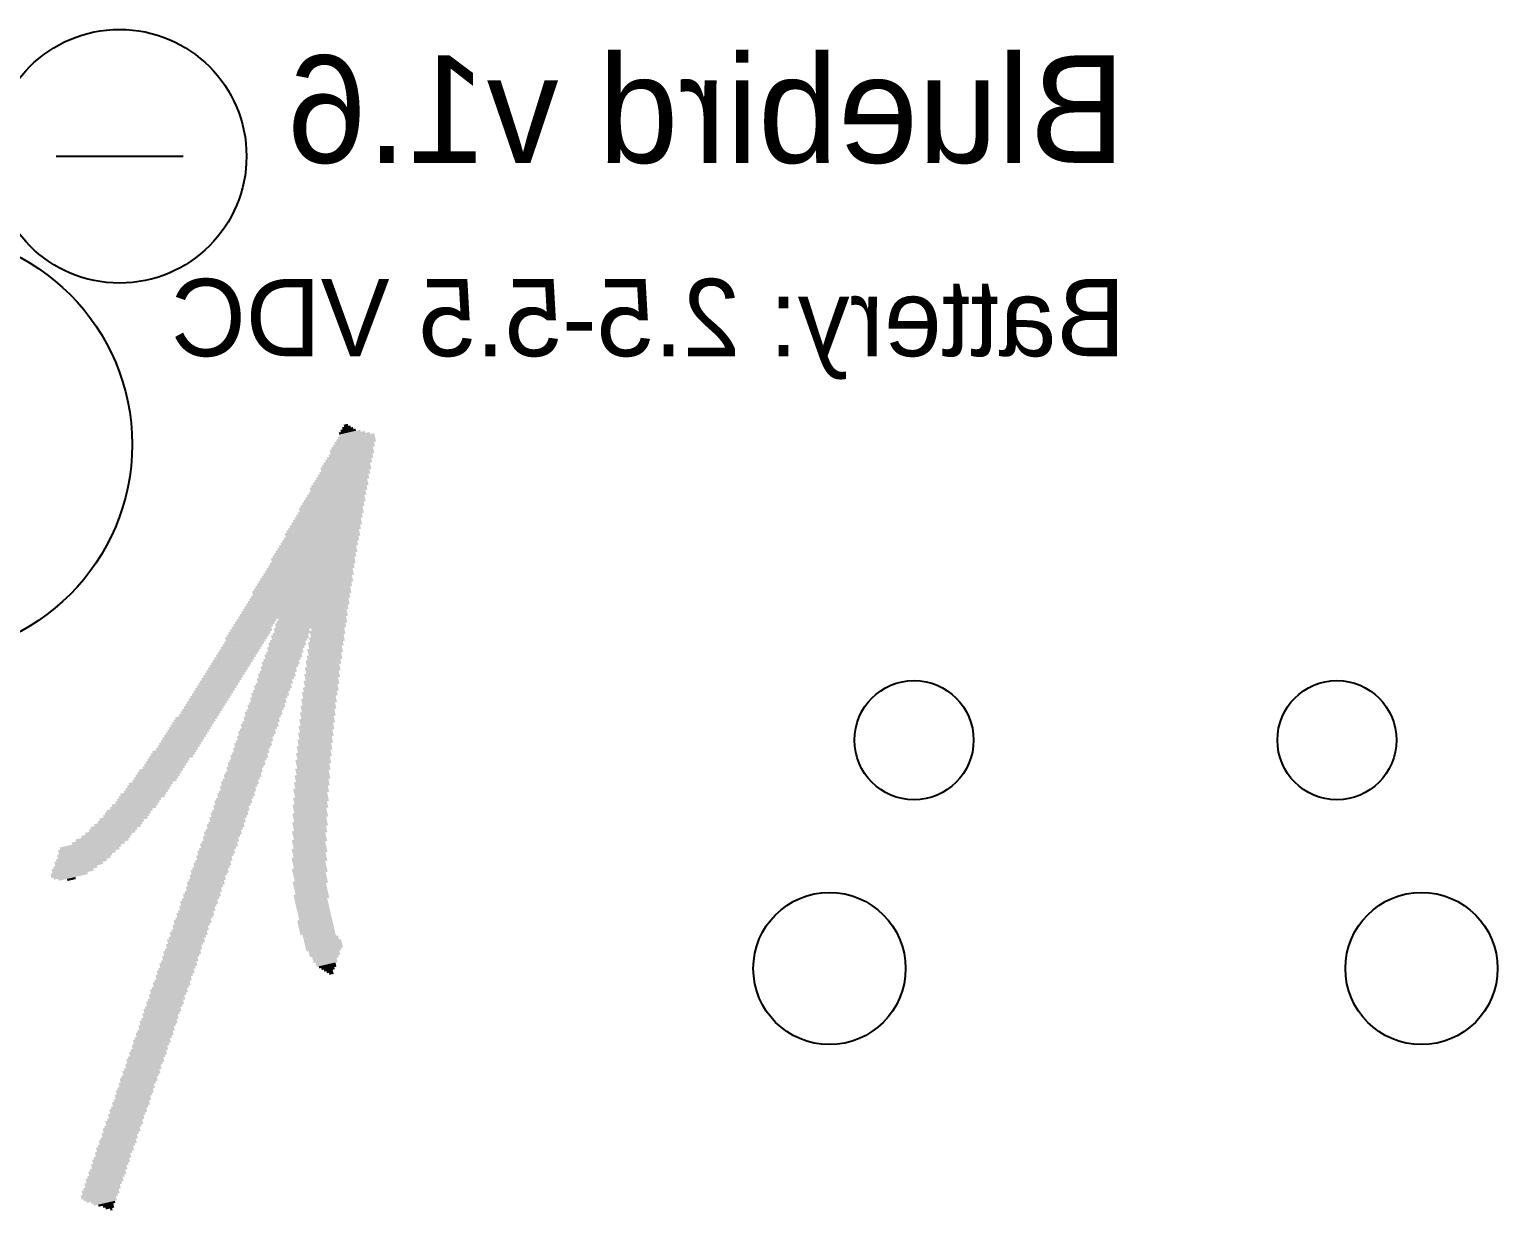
# Model space of a CAD drawing. Extents: x -28.5 to 28.5, y -1.2 to 59.4.
# Drawn here: x -12.96 to 4.4, y -1.21 to 12.75 of the extents above; entities that cross this region are included whole.
import ezdxf

# ---------------------------------------------------------------- set-up
doc = ezdxf.new("R2010")
doc.units = 0
doc.layers.add('17', color=110, linetype='CONTINUOUS')
doc.layers.add('22', color=253, linetype='CONTINUOUS')

# ---------------------------------------------------------------- blocks, each defined once
blk = doc.blocks.new('RECT')
blk.add_solid([(-0.5, -0.5), (0.5, -0.5), (-0.5, 0.5), (0.5, 0.5)])
blk = doc.blocks.new('ROUNDP')
blk.add_circle((0, 0), 0.5)

msp = doc.modelspace()

# ---------------------------------------------------------------- linework, layer by layer
at = {"layer": '22'}
msp.add_line((-12.642, 11.254), (-11.142, 11.254), dxfattribs=at)
msp.add_circle((-11.892, 11.254), 1.5, dxfattribs=at)

# ---------------------------------------------------------------- block references
at = {"layer": '17', "xscale": 5.016, "yscale": 5.016, "rotation": 54}
msp.add_blockref('ROUNDP', (-14.252, 7.8459), dxfattribs=at)
msp.add_blockref('ROUNDP', (-14.252, 7.8459), dxfattribs=at)
at = {"layer": '17'}
for p, xscale, yscale in [((-2.5, 4.351), 1.408, 1.408), ((-2.5, 4.351), 1.408, 1.408), ((2.5, 4.351), 1.408, 1.408), ((2.5, 4.351), 1.408, 1.408), ((-3.5, 1.651), 1.8, 1.8), ((-3.5, 1.651), 1.8, 1.8), ((3.5, 1.651), 1.8, 1.8), ((3.5, 1.651), 1.8, 1.8)]:
    msp.add_blockref('ROUNDP', p, dxfattribs=dict(at, xscale=xscale, yscale=yscale))
at = {"layer": '22', "yscale": 0.0254, "rotation": 193}
for p, xscale in [((-9.1325, 7.9358), 0.4064), ((-9.1506, 7.9577), 0.3302), ((-9.1991, 7.9986), 0.2032), ((-9.1687, 7.9796), 0.254), ((-9.2048, 8.0234), 0.1524), ((-9.2105, 8.0481), 0.1016), ((-9.2163, 8.0729), 0.0508), ((-9.1667, 7.7454), 0.5588), ((-9.1477, 7.7759), 0.5588), ((-9.1344, 7.8311), 0.5588), ((-9.141, 7.8035), 0.5334), ((-9.1277, 7.8587), 0.5334), ((-9.1211, 7.8863), 0.508), ((-9.1144, 7.9139), 0.4826), ((-9.2191, 7.5769), 0.635), ((-9.2057, 7.6322), 0.635), ((-9.2124, 7.6046), 0.6096), ((-9.1991, 7.6598), 0.6096), ((-9.18, 7.6902), 0.6096), ((-9.1734, 7.7178), 0.5842), ((-9.2962, 7.4027), 0.7112), ((-9.2904, 7.378), 0.7112), ((-9.2771, 7.4332), 0.7112), ((-9.2705, 7.4608), 0.6858), ((-9.2514, 7.4913), 0.6858), ((-9.2448, 7.5189), 0.6604), ((-9.2381, 7.5465), 0.635), ((-9.3675, 7.2038), 0.7874), ((-9.3485, 7.2342), 0.7874), ((-9.3418, 7.2619), 0.762), ((-9.3228, 7.2923), 0.762), ((-9.3161, 7.3199), 0.7366), ((-9.3095, 7.3475), 0.7112), ((-9.4199, 7.0353), 0.8636), ((-9.4132, 7.0629), 0.8382), ((-9.3942, 7.0934), 0.8382), ((-9.3875, 7.121), 0.8128), ((-9.3742, 7.1762), 0.8128), ((-9.3808, 7.1486), 0.7874), ((-9.4912, 6.8363), 0.9398), ((-9.4779, 6.8916), 0.9398), ((-9.4846, 6.8639), 0.9144), ((-9.4713, 6.9192), 0.9144), ((-9.4522, 6.9496), 0.9144), ((-9.4456, 6.9772), 0.889), ((-9.4389, 7.0048), 0.8636), ((-9.556, 6.665), 1.0414), ((-9.5493, 6.6926), 1.016), ((-9.5426, 6.7202), 0.9906), ((-9.5236, 6.7507), 0.9906), ((-9.5169, 6.7783), 0.9652), ((-9.4979, 6.8087), 0.9652), ((-9.6273, 6.466), 1.1176), ((-9.6207, 6.4936), 1.0922), ((-9.614, 6.5212), 1.0668), ((-9.595, 6.5517), 1.0668), ((-9.5817, 6.6069), 1.0668), ((-9.5883, 6.5793), 1.0414), ((-9.575, 6.6345), 1.0414), ((-9.7044, 6.2918), 1.1938), ((-9.6854, 6.3223), 1.1938), ((-9.6787, 6.3499), 1.1684), ((-9.6721, 6.3775), 1.143), ((-9.653, 6.408), 1.143), ((-9.6464, 6.4356), 1.1176), ((-9.7634, 6.0957), 1.2954), ((-9.7568, 6.1233), 1.27), ((-9.7501, 6.1509), 1.2446), ((-9.7311, 6.1814), 1.2446), ((-9.7301, 6.2338), 1.2192), ((-9.7244, 6.209), 1.2192), ((-9.7111, 6.2642), 1.2192), ((-9.8405, 5.9215), 1.3716), ((-9.8215, 5.952), 1.3716), ((-9.8148, 5.9796), 1.3462), ((-9.8082, 6.0072), 1.3208), ((-9.7891, 6.0377), 1.3208), ((-9.7825, 6.0653), 1.2954), ((-9.8729, 5.8358), 1.4224), ((-9.8662, 5.8635), 1.397), ((-9.8472, 5.8939), 1.397), ((-9.6206, 5.8159), 0.889), ((-9.6139, 5.8435), 0.8636), ((-9.5949, 5.8739), 0.8636), ((-10.3317, 5.6778), 0.5588), ((-10.3126, 5.7083), 0.5588), ((-9.6672, 5.6226), 0.9144), ((-9.6539, 5.6779), 0.9144), ((-9.6473, 5.7055), 0.889), ((-9.6339, 5.7607), 0.889), ((-9.6282, 5.7359), 0.889), ((-9.6273, 5.7883), 0.8636), ((-9.4131, 5.7074), 0.4318), ((-10.4211, 5.5007), 0.5588), ((-10.4021, 5.5312), 0.5588), ((-10.3831, 5.5617), 0.5588), ((-10.3697, 5.6169), 0.5588), ((-10.364, 5.5921), 0.5588), ((-10.3507, 5.6473), 0.5588), ((-9.91, 5.4884), 0.4826), ((-9.8966, 5.5436), 0.4826), ((-9.8909, 5.5189), 0.4826), ((-9.8709, 5.6017), 0.4572), ((-9.453, 5.5418), 0.4318), ((-9.4473, 5.517), 0.4318), ((-9.4397, 5.597), 0.4318), ((-9.434, 5.5722), 0.4318), ((-9.4264, 5.6522), 0.4318), ((-9.4331, 5.6246), 0.4064), ((-10.5353, 5.3179), 0.5588), ((-10.5163, 5.3484), 0.5588), ((-10.4973, 5.3789), 0.5588), ((-10.4782, 5.4093), 0.5588), ((-10.4592, 5.4398), 0.5588), ((-10.4402, 5.4703), 0.5588), ((-9.9747, 5.3171), 0.4826), ((-9.9556, 5.3475), 0.4826), ((-9.9423, 5.4027), 0.4826), ((-9.949, 5.3751), 0.4572), ((-9.9233, 5.4332), 0.4826), ((-9.9166, 5.4608), 0.4572), ((-9.4816, 5.3266), 0.4318), ((-9.4683, 5.3818), 0.4318), ((-9.4625, 5.3571), 0.4318), ((-9.4607, 5.4618), 0.4318), ((-9.4549, 5.437), 0.4318), ((-9.4616, 5.4094), 0.4064), ((-9.4416, 5.4923), 0.4318), ((-10.6495, 5.1352), 0.5588), ((-10.6305, 5.1656), 0.5588), ((-10.6115, 5.1961), 0.5588), ((-10.5924, 5.2266), 0.5588), ((-10.5734, 5.257), 0.5588), ((-10.5544, 5.2875), 0.5588), ((-10.0203, 5.1762), 0.4826), ((-10.027, 5.1486), 0.4572), ((-10.0013, 5.2066), 0.4826), ((-9.988, 5.2618), 0.4826), ((-9.9947, 5.2342), 0.4572), ((-9.969, 5.2923), 0.4826), ((-9.4968, 5.1667), 0.4318), ((-9.4892, 5.2467), 0.4318), ((-9.4835, 5.2219), 0.4318), ((-9.4901, 5.1943), 0.4064), ((-9.4759, 5.3019), 0.4318), ((-9.4702, 5.2771), 0.4318), ((-10.7447, 4.9829), 0.5588), ((-10.7257, 5.0133), 0.5588), ((-10.7067, 5.0438), 0.5588), ((-10.6876, 5.0742), 0.5588), ((-10.6686, 5.1047), 0.5588), ((-10.0793, 4.9801), 0.4826), ((-10.066, 5.0353), 0.4826), ((-10.0727, 5.0077), 0.4572), ((-10.047, 5.0657), 0.4826), ((-10.0337, 5.121), 0.4826), ((-10.0403, 5.0933), 0.4572), ((-9.512, 5.0068), 0.4318), ((-9.5063, 4.982), 0.4318), ((-9.5044, 5.0867), 0.4318), ((-9.4987, 5.062), 0.4318), ((-9.5054, 5.0344), 0.4064), ((-9.4911, 5.1419), 0.4318), ((-9.4977, 5.1143), 0.4064), ((-10.8589, 4.8001), 0.5588), ((-10.8399, 4.8305), 0.5588), ((-10.8209, 4.861), 0.5588), ((-10.8018, 4.8915), 0.5588), ((-10.7828, 4.9219), 0.5588), ((-10.7638, 4.9524), 0.5588), ((-10.1441, 4.8087), 0.4826), ((-10.125, 4.8392), 0.4826), ((-10.1117, 4.8944), 0.4826), ((-10.1184, 4.8668), 0.4572), ((-10.0984, 4.9496), 0.4826), ((-10.0927, 4.9249), 0.4826), ((-9.5329, 4.8716), 0.4318), ((-9.5272, 4.8469), 0.4318), ((-9.5253, 4.9516), 0.4318), ((-9.5339, 4.8192), 0.4064), ((-9.5196, 4.9268), 0.4318), ((-9.5139, 4.9021), 0.4318), ((-10.9855, 4.6145), 0.5842), ((-10.9665, 4.6449), 0.5842), ((-10.9475, 4.6754), 0.5842), ((-10.916, 4.7087), 0.5588), ((-10.897, 4.7392), 0.5588), ((-10.878, 4.7696), 0.5588), ((-10.1897, 4.6678), 0.4826), ((-10.1964, 4.6402), 0.4572), ((-10.1764, 4.723), 0.4826), ((-10.1707, 4.6983), 0.4826), ((-10.1574, 4.7535), 0.4826), ((-10.1507, 4.7811), 0.4572), ((-9.5558, 4.6317), 0.4318), ((-9.5482, 4.7117), 0.4318), ((-9.5424, 4.6869), 0.4318), ((-9.5405, 4.7916), 0.4318), ((-9.5491, 4.6593), 0.4064), ((-9.5348, 4.7669), 0.4318), ((-9.5415, 4.7393), 0.4064), ((-11.0807, 4.4621), 0.5842), ((-11.0617, 4.4926), 0.5842), ((-11.0426, 4.5231), 0.5842), ((-11.0236, 4.5535), 0.5842), ((-11.0046, 4.584), 0.5842), ((-10.2545, 4.4965), 0.4826), ((-10.2487, 4.4717), 0.4826), ((-10.2354, 4.5269), 0.4826), ((-10.2221, 4.5822), 0.4826), ((-10.2288, 4.5545), 0.4572), ((-10.2031, 4.6126), 0.4826), ((-9.571, 4.4718), 0.4318), ((-9.5634, 4.5518), 0.4318), ((-9.5577, 4.527), 0.4318), ((-9.5643, 4.4994), 0.4064), ((-9.5501, 4.607), 0.4318), ((-9.5567, 4.5794), 0.4064), ((-11.2073, 4.2765), 0.6096), ((-11.1759, 4.3098), 0.5842), ((-11.1568, 4.3403), 0.5842), ((-11.1378, 4.3707), 0.5842), ((-11.1188, 4.4012), 0.5842), ((-11.0997, 4.4317), 0.5842), ((-10.3135, 4.3004), 0.4826), ((-10.3001, 4.3556), 0.4826), ((-10.3068, 4.328), 0.4572), ((-10.2811, 4.3861), 0.4826), ((-10.2678, 4.4413), 0.4826), ((-10.2744, 4.4137), 0.4572), ((-9.5862, 4.3119), 0.4318), ((-9.5805, 4.2871), 0.4318), ((-9.5786, 4.3918), 0.4318), ((-9.5729, 4.3671), 0.4318), ((-9.5795, 4.3395), 0.4064), ((-9.5653, 4.447), 0.4318), ((-9.5719, 4.4194), 0.4064), ((-11.3215, 4.0937), 0.6096), ((-11.3025, 4.1242), 0.6096), ((-11.2834, 4.1547), 0.6096), ((-11.2644, 4.1851), 0.6096), ((-11.2454, 4.2156), 0.6096), ((-11.2263, 4.246), 0.6096), ((-10.3782, 4.129), 0.4826), ((-10.3725, 4.1043), 0.4826), ((-10.3591, 4.1595), 0.4826), ((-10.3458, 4.2147), 0.4826), ((-10.3525, 4.1871), 0.4572), ((-10.3268, 4.2452), 0.4826), ((-10.3201, 4.2728), 0.4572), ((-9.6014, 4.152), 0.4318), ((-9.5957, 4.1272), 0.4318), ((-9.5938, 4.2319), 0.4318), ((-9.5881, 4.2072), 0.4318), ((-9.5948, 4.1796), 0.4064), ((-9.5871, 4.2595), 0.4064), ((-11.4414, 3.9357), 0.6096), ((-11.4224, 3.9662), 0.6096), ((-11.4034, 3.9966), 0.6096), ((-11.3843, 4.0271), 0.6096), ((-11.3653, 4.0575), 0.6096), ((-10.4372, 3.9329), 0.4826), ((-10.4238, 3.9882), 0.4826), ((-10.4305, 3.9605), 0.4572), ((-10.4048, 4.0186), 0.4826), ((-10.3915, 4.0738), 0.4826), ((-10.3982, 4.0462), 0.4572), ((-9.6109, 3.9673), 0.4318), ((-9.6176, 3.9397), 0.4064), ((-9.6033, 4.0472), 0.4318), ((-9.61, 4.0196), 0.4064), ((-9.6043, 3.9949), 0.4064), ((-9.6024, 4.0996), 0.4064), ((-9.5966, 4.0749), 0.4064), ((-11.5928, 3.7444), 0.635), ((-11.5737, 3.7748), 0.635), ((-11.5299, 3.811), 0.635), ((-11.5109, 3.8415), 0.635), ((-11.4919, 3.8719), 0.635), ((-11.4728, 3.9024), 0.635), ((-10.5019, 3.7616), 0.4826), ((-10.4828, 3.7921), 0.4826), ((-10.4695, 3.8473), 0.4826), ((-10.4762, 3.8197), 0.4572), ((-10.4562, 3.9025), 0.4826), ((-10.4505, 3.8777), 0.4826), ((-9.6261, 3.8074), 0.4318), ((-9.6204, 3.7826), 0.4318), ((-9.6185, 3.8873), 0.4318), ((-9.6128, 3.8626), 0.4318), ((-9.6195, 3.835), 0.4064), ((-9.6119, 3.9149), 0.4064), ((-11.7251, 3.5835), 0.6604), ((-11.6813, 3.6196), 0.6604), ((-11.6622, 3.6501), 0.6604), ((-11.6308, 3.6834), 0.635), ((-11.6118, 3.7139), 0.635), ((-10.5476, 3.6207), 0.4826), ((-10.5542, 3.5931), 0.4572), ((-10.5342, 3.6759), 0.4826), ((-10.5285, 3.6512), 0.4826), ((-10.5152, 3.7064), 0.4826), ((-10.5085, 3.734), 0.4572), ((-9.6356, 3.6227), 0.4318), ((-9.6299, 3.5979), 0.4318), ((-9.628, 3.7027), 0.4318), ((-9.6347, 3.675), 0.4064), ((-9.629, 3.6503), 0.4064), ((-9.6271, 3.755), 0.4064), ((-9.6214, 3.7303), 0.4064), ((-11.8888, 3.3893), 0.7112), ((-11.8574, 3.4226), 0.6858), ((-11.8259, 3.4559), 0.6604), ((-11.7945, 3.4892), 0.6858), ((-11.7631, 3.5225), 0.6604), ((-11.7441, 3.553), 0.6604), ((-10.6066, 3.4246), 0.4826), ((-10.5932, 3.4798), 0.4826), ((-10.5999, 3.4522), 0.4572), ((-10.5799, 3.535), 0.4826), ((-10.5866, 3.5074), 0.4572), ((-10.5609, 3.5655), 0.4826), ((-9.6394, 3.4133), 0.4318), ((-9.6375, 3.518), 0.4318), ((-9.6442, 3.4904), 0.4064), ((-9.6385, 3.4656), 0.4064), ((-9.6366, 3.5703), 0.4064), ((-9.6328, 3.4409), 0.4064), ((-9.6309, 3.5456), 0.4064), ((-12.0706, 3.2169), 0.7874), ((-12.0268, 3.2531), 0.7874), ((-11.983, 3.2893), 0.7366), ((-11.9516, 3.3226), 0.7112), ((-11.9078, 3.3588), 0.7112), ((-10.6713, 3.2533), 0.4826), ((-10.6579, 3.3085), 0.4826), ((-10.6522, 3.2837), 0.4826), ((-10.6389, 3.3389), 0.4826), ((-10.6256, 3.3941), 0.4826), ((-10.6323, 3.3665), 0.4572), ((-9.6413, 3.3086), 0.4318), ((-9.648, 3.281), 0.4064), ((-9.6461, 3.3857), 0.4064), ((-9.6423, 3.2562), 0.4064), ((-9.6404, 3.3609), 0.4064), ((-9.6347, 3.3362), 0.4064), ((-12.2086, 3.0808), 0.8636), ((-12.2276, 3.0504), 0.8128), ((-12.1829, 3.1389), 0.889), ((-12.1895, 3.1113), 0.8636), ((-12.1515, 3.1722), 0.9144), ((-10.736, 3.0819), 0.4826), ((-10.717, 3.1124), 0.4826), ((-10.7036, 3.1676), 0.4826), ((-10.7103, 3.14), 0.4572), ((-10.6846, 3.198), 0.4826), ((-10.6779, 3.2257), 0.4572), ((-9.6575, 3.0963), 0.4064), ((-9.6556, 3.201), 0.4064), ((-9.6518, 3.0715), 0.4064), ((-9.6499, 3.1762), 0.4064), ((-9.6441, 3.1515), 0.4064), ((-9.6384, 3.1267), 0.4064), ((-9.6365, 3.2315), 0.4064), ((-12.3475, 2.8923), 0.7112), ((-12.3285, 2.9228), 0.7112), ((-12.2781, 2.9866), 0.7874), ((-12.2971, 2.9561), 0.7366), ((-12.259, 3.017), 0.7874), ((-10.795, 2.8858), 0.4826), ((-10.7817, 2.941), 0.4826), ((-10.7883, 2.9134), 0.4572), ((-10.7626, 2.9715), 0.4826), ((-10.7493, 3.0267), 0.4826), ((-10.756, 2.9991), 0.4572), ((-10.7303, 3.0572), 0.4826), ((-9.647, 2.9944), 0.4318), ((-9.6537, 2.9668), 0.4064), ((-9.6479, 2.9421), 0.4064), ((-9.646, 3.0468), 0.4064), ((-9.6422, 2.9173), 0.4064), ((-9.6403, 3.022), 0.4064), ((-12.398, 2.8285), 0.635), ((-12.4294, 2.7952), 0.5588), ((-12.3666, 2.8619), 0.6604), ((-12.4361, 2.7676), 0.4826), ((-12.4427, 2.74), 0.3556), ((-10.8597, 2.7145), 0.4826), ((-10.8407, 2.7449), 0.4826), ((-10.8273, 2.8001), 0.4826), ((-10.834, 2.7725), 0.4572), ((-10.814, 2.8553), 0.4826), ((-10.8083, 2.8306), 0.4826), ((-9.6555, 2.8621), 0.4064), ((-9.6498, 2.8374), 0.4064), ((-9.6441, 2.8126), 0.4064), ((-9.6384, 2.7879), 0.4064), ((-9.6365, 2.8926), 0.4064), ((-9.6327, 2.7631), 0.4064), ((-9.6394, 2.7355), 0.381), ((-12.4617, 2.7095), 0.1016), ((-10.9054, 2.5736), 0.4826), ((-10.912, 2.546), 0.4572), ((-10.8863, 2.604), 0.4826), ((-10.873, 2.6592), 0.4826), ((-10.8797, 2.6316), 0.4572), ((-10.8664, 2.6869), 0.4572), ((-9.646, 2.7079), 0.4064), ((-9.6403, 2.6832), 0.4064), ((-9.6365, 2.5537), 0.4064), ((-9.6346, 2.6584), 0.4064), ((-9.6289, 2.6337), 0.4064), ((-9.6355, 2.6061), 0.381), ((-9.6298, 2.5813), 0.381), ((-10.9644, 2.3775), 0.4826), ((-10.951, 2.4327), 0.4826), ((-10.9577, 2.4051), 0.4572), ((-10.9377, 2.4879), 0.4826), ((-10.932, 2.4631), 0.4826), ((-10.9187, 2.5184), 0.4826), ((-9.6308, 2.529), 0.4064), ((-9.625, 2.5042), 0.4064), ((-9.6193, 2.4794), 0.4064), ((-9.6136, 2.4547), 0.4064), ((-9.6203, 2.4271), 0.381), ((-9.6146, 2.4023), 0.381), ((-9.6089, 2.3776), 0.381), ((-11.0291, 2.2061), 0.4826), ((-11.0158, 2.2613), 0.4826), ((-11.01, 2.2366), 0.4826), ((-10.9967, 2.2918), 0.4826), ((-10.9834, 2.347), 0.4826), ((-10.9901, 2.3194), 0.4572), ((-9.5927, 2.251), 0.4064), ((-9.6031, 2.3529), 0.381), ((-9.5869, 2.2263), 0.4064), ((-9.5974, 2.3281), 0.381), ((-9.5812, 2.2015), 0.4064), ((-9.5917, 2.3034), 0.381), ((-9.586, 2.2786), 0.381), ((-11.0938, 2.0348), 0.4826), ((-11.0748, 2.0652), 0.4826), ((-11.0614, 2.1205), 0.4826), ((-11.0681, 2.0928), 0.4572), ((-11.0424, 2.1509), 0.4826), ((-11.0357, 2.1785), 0.4572), ((-9.5755, 2.1768), 0.4064), ((-9.5698, 2.152), 0.4064), ((-9.5641, 2.1273), 0.4064), ((-9.5584, 2.1025), 0.4064), ((-9.5403, 2.0806), 0.381), ((-9.5346, 2.0559), 0.381), ((-9.5289, 2.0311), 0.381), ((-11.1395, 1.8939), 0.4826), ((-11.1461, 1.8663), 0.4572), ((-11.1204, 1.9244), 0.4826), ((-11.1071, 1.9796), 0.4826), ((-11.1138, 1.952), 0.4572), ((-11.0881, 2.01), 0.4826), ((-9.5232, 2.0064), 0.381), ((-9.5051, 1.9845), 0.4064), ((-9.4993, 1.9597), 0.4064), ((-9.4813, 1.9378), 0.4318), ((-9.4756, 1.9131), 0.4318), ((-9.4575, 1.8912), 0.4064), ((-9.4518, 1.8664), 0.4064), ((-11.1985, 1.6978), 0.4826), ((-11.1852, 1.753), 0.4826), ((-11.1918, 1.7254), 0.4572), ((-11.1661, 1.7835), 0.4826), ((-11.1528, 1.8387), 0.4826), ((-11.1595, 1.8111), 0.4572), ((-9.4584, 1.8388), 0.381), ((-9.4527, 1.8141), 0.3302), ((-9.447, 1.7893), 0.3302), ((-9.4536, 1.7617), 0.3048), ((-9.4479, 1.737), 0.254), ((-9.4422, 1.7122), 0.254), ((-11.2632, 1.5264), 0.4826), ((-11.2699, 1.4988), 0.4572), ((-11.2442, 1.5569), 0.4826), ((-11.2308, 1.6121), 0.4826), ((-11.2375, 1.5845), 0.4572), ((-11.2175, 1.6673), 0.4826), ((-11.2118, 1.6426), 0.4826), ((-9.4365, 1.6875), 0.2032), ((-9.4184, 1.6656), 0.1778), ((-9.4127, 1.6408), 0.127), ((-9.407, 1.6161), 0.0762), ((-9.3889, 1.5942), 0.0508), ((-11.3222, 1.3303), 0.4826), ((-11.3089, 1.3856), 0.4826), ((-11.3155, 1.3579), 0.4572), ((-11.2955, 1.4408), 0.4826), ((-11.2898, 1.416), 0.4826), ((-11.2765, 1.4712), 0.4826), ((-11.3869, 1.159), 0.4826), ((-11.3736, 1.2142), 0.4826), ((-11.3679, 1.1895), 0.4826), ((-11.3545, 1.2447), 0.4826), ((-11.3412, 1.2999), 0.4826), ((-11.3479, 1.2723), 0.4572), ((-11.4326, 1.0181), 0.4826), ((-11.4392, 0.9905), 0.4572), ((-11.4193, 1.0733), 0.4826), ((-11.4259, 1.0457), 0.4572), ((-11.4002, 1.1038), 0.4826), ((-11.3936, 1.1314), 0.4572), ((-11.4973, 0.8468), 0.4826), ((-11.4916, 0.822), 0.4826), ((-11.4783, 0.8772), 0.4826), ((-11.4649, 0.9324), 0.4826), ((-11.4716, 0.9048), 0.4572), ((-11.4459, 0.9629), 0.4826), ((-11.5563, 0.6507), 0.4826), ((-11.543, 0.7059), 0.4826), ((-11.5496, 0.6783), 0.4572), ((-11.5239, 0.7363), 0.4826), ((-11.5106, 0.7916), 0.4826), ((-11.5173, 0.764), 0.4572), ((-11.621, 0.4793), 0.4826), ((-11.602, 0.5098), 0.4826), ((-11.5887, 0.565), 0.4826), ((-11.5953, 0.5374), 0.4572), ((-11.5753, 0.6202), 0.4826), ((-11.5696, 0.5955), 0.4826), ((-11.68, 0.2832), 0.4826), ((-11.6667, 0.3384), 0.4826), ((-11.6734, 0.3108), 0.4572), ((-11.6534, 0.3936), 0.4826), ((-11.6477, 0.3689), 0.4826), ((-11.6343, 0.4241), 0.4826), ((-11.6277, 0.4517), 0.4572), ((-11.7447, 0.1119), 0.4826), ((-11.7257, 0.1423), 0.4826), ((-11.7124, 0.1975), 0.4826), ((-11.719, 0.1699), 0.4572), ((-11.699, 0.2528), 0.4826), ((-11.7057, 0.2252), 0.4572), ((-11.7904, -0.029), 0.4826), ((-11.7971, -0.0566), 0.4572), ((-11.7771, 0.0262), 0.4826), ((-11.7714, 0.0015), 0.4826), ((-11.758, 0.0567), 0.4826), ((-11.7514, 0.0843), 0.4572), ((-11.8551, -0.2004), 0.4826), ((-11.8494, -0.2251), 0.4826), ((-11.8361, -0.1699), 0.4826), ((-11.8228, -0.1147), 0.4826), ((-11.8294, -0.1423), 0.4572), ((-11.8037, -0.0842), 0.4826), ((-11.9141, -0.3965), 0.4826), ((-11.9008, -0.3412), 0.4826), ((-11.9075, -0.3688), 0.4572), ((-11.8818, -0.3108), 0.4826), ((-11.8684, -0.2556), 0.4826), ((-11.8751, -0.2832), 0.4572), ((-11.9788, -0.5678), 0.4826), ((-11.9598, -0.5373), 0.4826), ((-11.9465, -0.4821), 0.4826), ((-11.9531, -0.5097), 0.4572), ((-11.9332, -0.4269), 0.4826), ((-11.9274, -0.4517), 0.4826), ((-12.0245, -0.7087), 0.4826), ((-12.0312, -0.7363), 0.4572), ((-12.0055, -0.6782), 0.4826), ((-11.9921, -0.623), 0.4826), ((-11.9988, -0.6506), 0.4572), ((-11.9855, -0.5954), 0.4572), ((-12.0835, -0.9048), 0.4826), ((-12.0702, -0.8496), 0.4826), ((-12.0768, -0.8772), 0.4572), ((-12.0569, -0.7944), 0.4826), ((-12.0511, -0.8191), 0.4826), ((-12.0378, -0.7639), 0.4826), ((-12.1159, -0.9905), 0.4826), ((-12.1225, -1.0181), 0.4572), ((-12.1025, -0.9353), 0.4826), ((-12.1092, -0.9629), 0.4572), ((-12.1044, -1.04), 0.4318), ((-12.0987, -1.0647), 0.381), ((-12.0806, -1.0866), 0.3048), ((-12.0625, -1.1085), 0.2794), ((-12.0445, -1.1304), 0.2032), ((-12.0264, -1.1523), 0.127), ((-12.0083, -1.1742), 0.1016), ((-11.9902, -1.1961), 0.0254)]:
    msp.add_blockref('RECT', p, dxfattribs=dict(at, xscale=xscale))

# ---------------------------------------------------------------- texts
at = {"layer": '22', "text_generation_flag": 2}
for s, height, p in [('Bluebird v1.6', 1.27, (0, 11.176)), ('Battery: 2.5-5.5 VDC', 0.9144, (0, 8.89))]:
    msp.add_text(s, height=height, dxfattribs=at).set_placement(p)

doc.saveas('drawing.dxf')
